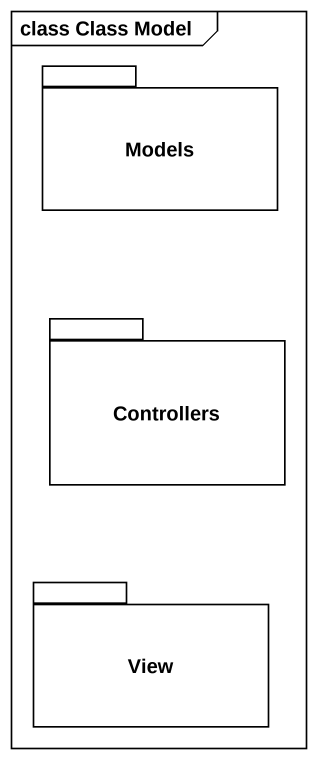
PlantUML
@startuml
mainframe class Class Model
package Models {
}
package Controllers {
}
package View {
}
@enduml
